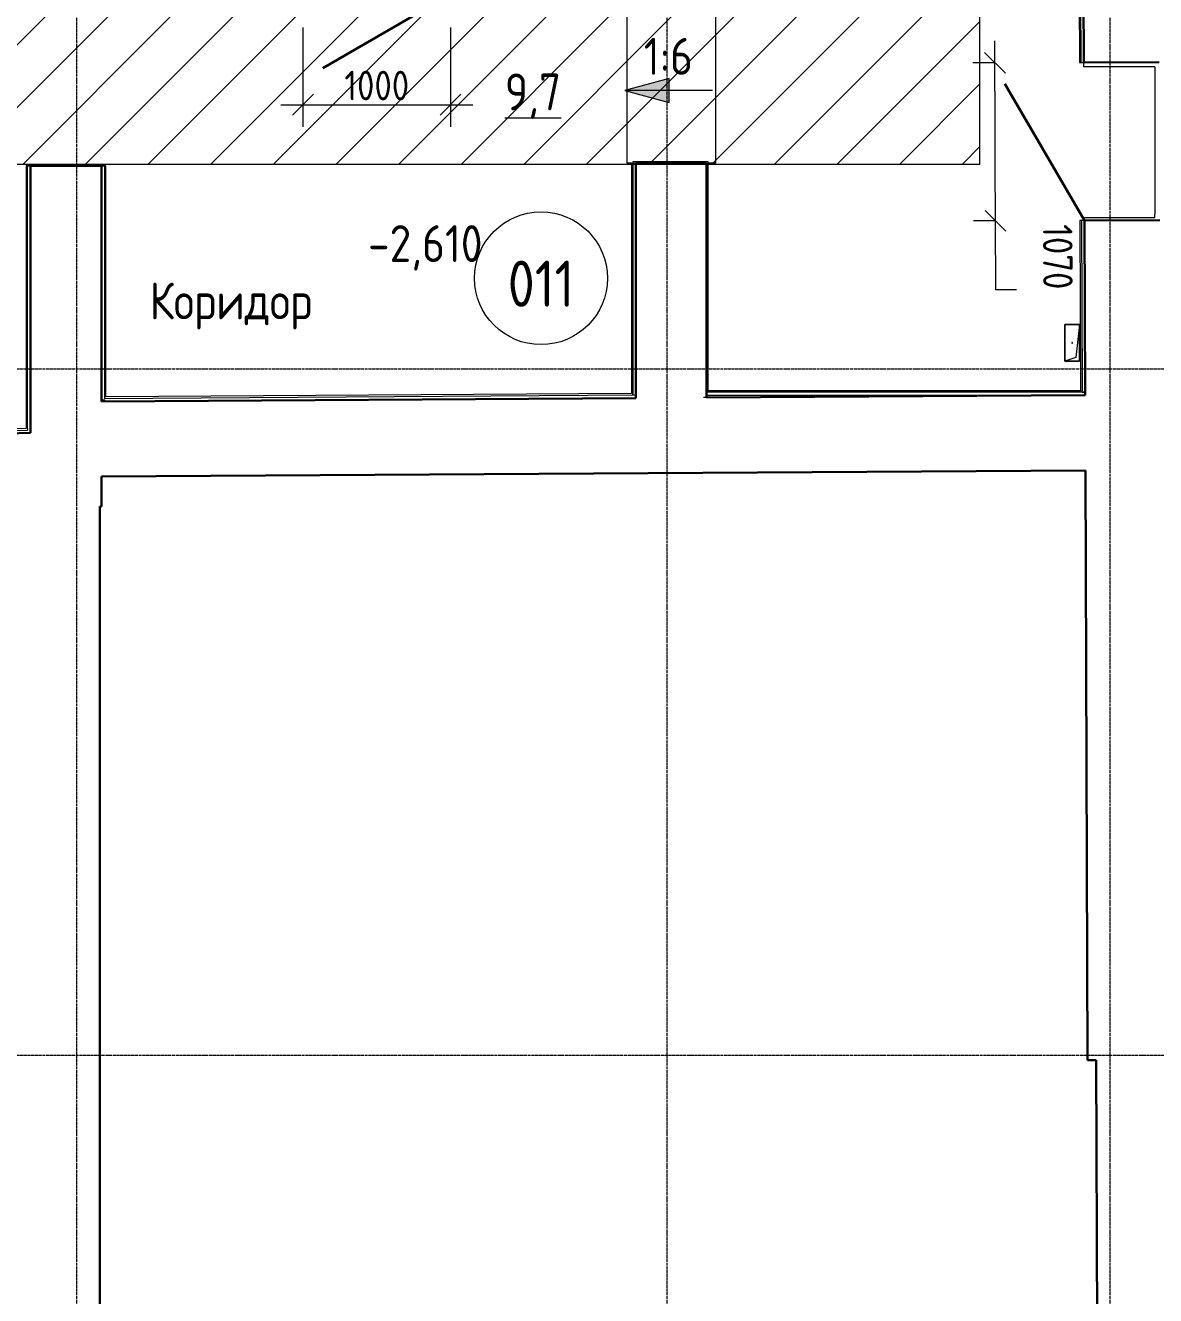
# Model space of a CAD drawing. Header units: millimetres. Extents: x 504091 to 2165846, y 135022 to 442887.
# Drawn here: x 1645323 to 1652980, y 314738 to 323345 of the extents above; entities that cross this region are included whole.
import ezdxf

# ---------------------------------------------------------------- set-up
doc = ezdxf.new("R2010")
doc.units = ezdxf.units.MM
doc.linetypes.add('ADSK_Линия сетки', pattern=[25, 20, -2.5, 0, -2.5])
doc.linetypes.add('осеваяX2', pattern=[4, 2.5, -0.5, 0.5, -0.5])
doc.layers.get('Defpoints').update_dxf_attribs({"color": 255})
for name, color, linetype, lineweight in [('Аннотация', 7, 'Continuous', 9), ('Двери', 7, 'Continuous', 20), ('Марки помещений', 7, 'Continuous', 20), ('Обобщенные модели', 7, 'Continuous', 18), ('Оси', 165, 'осеваяX2', 13), ('отметки', 7, 'Continuous', 20), ('Пандусы', 7, 'Continuous', 18), ('Перекрытие', 7, 'Continuous', 18), ('размеры', 7, 'Continuous', 9), ('Стены внутренние', 7, 'Continuous', 18), ('Стены несущие', 7, 'Continuous', 30), ('Стены отделка', 7, 'Continuous', 30), ('Стены штриховка', 7, 'Continuous', 18), ('Узлы', 7, 'Continuous', 18)]:
    doc.layers.add(name, color=color, linetype=linetype, lineweight=lineweight)
doc.layers.add('Линии', color=7, linetype='Continuous', lineweight=9, true_color=0x00a600)
doc.layers.add('Штриховка', color=252, linetype='Continuous')
doc.styles.add('GOST Common', font='GOST_Common.ttf', dxfattribs={"width": 0.9, "height": 350})
doc.styles.add('GOST Common_1', font='GOST_Common.ttf', dxfattribs={"width": 0.9, "height": 250})
doc.styles.add('GOST Common_2', font='GOST_Common.ttf', dxfattribs={"width": 0.9, "height": 200})
doc.styles.add('GOST Common_4', font='GOST_Common.ttf', dxfattribs={"width": 0.9, "height": 200})
doc.dimstyles.new('ADSK_Основной_2_мм', dxfattribs={"dimscale": 304.8, "dimtxt": 201.142999, "dimasz": 0.463911, "dimexe": 0.492126, "dimexo": 0.492126, "dimgap": 0.098425, "dimtad": 1, "dimrnd": 0.01, "dimdsep": 46, "dimtxsty": 'GOST Common_4', "dimblk1": 'OBLIQUE', "dimblk2": 'OBLIQUE', "dimsah": 1, "dimcen": 0.09, "dimdle": 0.492126, "dimazin": 2, "dimtfac": 1, "dimtdec": 4, "dimtix": 1, "dimtmove": 0, "dimatfit": 3, "dimfxl": 0, "dimtvp": 1, "dimtolj": 1, "dimtzin": 0, "dimlwd": 20, "dimlwe": 20, "dimarcsym": 0})
doc.dimstyles.new('ADSK_Основной_2_мм_1', dxfattribs={"dimscale": 304.8, "dimtxt": 201.142999, "dimasz": 0.463911, "dimexe": 0.492126, "dimexo": 0.492126, "dimgap": 0.098425, "dimtad": 1, "dimrnd": 0.01, "dimdsep": 46, "dimtxsty": 'GOST Common_4', "dimblk1": 'OBLIQUE', "dimblk2": 'OBLIQUE', "dimsah": 1, "dimcen": 0.09, "dimdle": 0.492126, "dimazin": 2, "dimtfac": 1, "dimtdec": 4, "dimtix": 1, "dimtmove": 1, "dimatfit": 3, "dimfxl": 0, "dimtvp": 1, "dimtolj": 1, "dimtzin": 0, "dimlwd": 20, "dimlwe": 20, "dimarcsym": 0})

# ---------------------------------------------------------------- blocks, each defined once
blk = doc.blocks.new('AC_Дверь_Однопольная_Стальная - 850х1850Н нов Д9п EI30-6474928-План подвала')
at = {"layer": 'Двери', "lineweight": 30}
blk.add_line((-500, 60), (366, 560), dxfattribs=at)
blk = doc.blocks.new('AC_Дверь_Однопольная_Стальная - 1040х1980Н нов Д10п металлическая-3159623-План подвала')
at = {"layer": 'Двери', "lineweight": 30}
blk.add_line((-535, 255), (391.6, 790), dxfattribs=at)
blk = doc.blocks.new('GM_Отверстие прямоугольное _в плите_ - Отверстие-3906246-План подвала')
at = {"layer": 'Обобщенные модели'}
for p, q in [((-50, -125), (-50, 125)), ((-50, 125), (50, 125)), ((50, 125), (-50, 125)), ((-50, 125), (-50, -125)), ((-50, -125), (-25, 100)), ((-25, 100), (50, 125)), ((50, 125), (50, -125)), ((50, -125), (50, 125)), ((50, -125), (-50, -125)), ((-50, -125), (50, -125))]:
    blk.add_line(p, q, dxfattribs=at)
for start, end in [(360, 180), (180, 360), (60, 165), (300, 360), (195, 270)]:
    blk.add_arc((0, 0), 2.5, start, end, dxfattribs=at)
blk = doc.blocks.new('_Oblique')
at = {"color": 0, "linetype": 'ByBlock', "lineweight": -2}
blk.add_line((-0.5, -0.5), (0.5, 0.5), dxfattribs=at)
blk = doc.blocks.new('*D4350')
at = {"layer": 'Defpoints', "color": 0, "lineweight": 20, "transparency": 16777216}
for p in [(1645358.2, 323468.8), (1644894, 322393.8), (1645358.2, 322393.8)]:
    blk.add_point(p, dxfattribs=at)
at = {"layer": 'размеры', "color": 0, "lineweight": 20, "transparency": 16777216}
for p, q in [((1644894, 323618.8), (1644894, 322243.8)), ((1645208.2, 323468.8), (1644744, 323468.8)), ((1645208.2, 322393.8), (1644744, 322393.8))]:
    blk.add_line(p, q, dxfattribs=at)
at = {"layer": 'размеры', "color": 0, "lineweight": 20, "transparency": 16777216, "xscale": 141.4, "yscale": 141.4, "zscale": 141.4}
for p, rotation in [((1644894, 323468.8), 90), ((1644894, 322393.8), 270)]:
    blk.add_blockref('_Oblique', p, dxfattribs=dict(at, rotation=rotation))
at = {"layer": 'размеры', "color": 0, "lineweight": 20, "transparency": 16777216, "insert": (1644764, 322931.3), "char_height": 200, "width": 560.473, "attachment_point": 5, "rotation": 90, "style": 'GOST Common_4'}
blk.add_mtext('\\A1;1075', dxfattribs=at)
blk = doc.blocks.new('*D4351')
at = {"layer": 'Defpoints', "color": 0, "lineweight": 20, "transparency": 16777216}
for p in [(1647203.6, 323481.5), (1648203.6, 323481.5), (1648203.6, 322807.9)]:
    blk.add_point(p, dxfattribs=at)
at = {"layer": 'размеры', "color": 0, "lineweight": 20, "transparency": 16777216}
for p, q in [((1647203.6, 323331.5), (1647203.6, 322657.9)), ((1648203.6, 323331.5), (1648203.6, 322657.9)), ((1647053.6, 322807.9), (1648353.6, 322807.9))]:
    blk.add_line(p, q, dxfattribs=at)
at = {"layer": 'размеры', "color": 0, "lineweight": 20, "transparency": 16777216, "xscale": 141.4, "yscale": 141.4, "zscale": 141.4, "rotation": 180}
blk.add_blockref('_Oblique', (1647203.6, 322807.9), dxfattribs=at)
at = {"layer": 'размеры', "color": 0, "lineweight": 20, "transparency": 16777216, "xscale": 141.4, "yscale": 141.4, "zscale": 141.4}
blk.add_blockref('_Oblique', (1648203.6, 322807.9), dxfattribs=at)
at = {"layer": 'размеры', "color": 0, "lineweight": 20, "transparency": 16777216, "insert": (1647703.6, 322937.9), "char_height": 200, "width": 560.473, "attachment_point": 5, "style": 'GOST Common_4'}
blk.add_mtext('\\A1;1000', dxfattribs=at)
blk = doc.blocks.new('*D4352')
at = {"layer": 'Defpoints', "color": 0, "lineweight": 20, "transparency": 16777216}
for p in [(1651891.6, 323091.5), (1652037.6, 323092.1), (1652041.5, 322022.1)]:
    blk.add_point(p, dxfattribs=at)
at = {"layer": 'размеры', "color": 0, "lineweight": 20, "transparency": 16777216}
for p, q in [((1651896.1, 321871.5), (1651891.1, 323241.5)), ((1651887.6, 323091.5), (1651741.6, 323091)), ((1651891.5, 322021.5), (1651745.5, 322021)), ((1651897.2, 321554.4), (1651895.5, 322021.5)), ((1652038.6, 321554.4), (1651897.2, 321554.4))]:
    blk.add_line(p, q, dxfattribs=at)
at = {"layer": 'размеры', "color": 0, "lineweight": 20, "transparency": 16777216, "xscale": 141.4, "yscale": 141.4, "zscale": 141.4}
for p, rotation in [((1651891.6, 323091.5), 90.20868367133178), ((1651895.5, 322021.5), 270.2086836713318)]:
    blk.add_blockref('_Oblique', p, dxfattribs=dict(at, rotation=rotation))
at = {"layer": 'размеры', "color": 0, "lineweight": 20, "transparency": 16777216, "insert": (1652416.9, 321998.5), "char_height": 200, "width": 560.473, "attachment_point": 1, "rotation": 270.20868, "line_spacing_factor": 1.022761, "style": 'GOST Common_4'}
blk.add_mtext('\\A1;1070', dxfattribs=at)
blk = doc.blocks.new('оси')
at = {"layer": 'Оси', "linetype": 'ADSK_Линия сетки'}
for p, q in [((52350, -2196.5), (52350, 46378)), ((55350, -2196.5), (55350, 46378)), ((48350, -2196.5), (48350, 23921.3)), ((-3614.3, 15100), (62615.4, 15100)), ((-3614.3, 10450), (62615.4, 10450))]:
    blk.add_line(p, q, dxfattribs=at)

msp = doc.modelspace()

# ---------------------------------------------------------------- hatches: boundary and pattern name
at = {"layer": 'размеры'}
msp.add_hatch(color=256, dxfattribs=at).paths.add_polyline_path([(1649385.2327, 322904.3026), (1649685.2327, 322823.9179), (1649685.2327, 322984.6874)])
at = {"layer": 'Узлы', "lineweight": 9}
h = msp.add_hatch(dxfattribs=at)
h.set_pattern_fill('FP_8', color=252, style=0, pattern_type=2)
h.set_pattern_definition([(45, (1603821.75, 308073.24), (-212.132, 212.132), [])])
h.paths.add_polyline_path([(1641088.0626, 322405.7537), (1651789.5906, 322405.7537), (1651789.5906, 343045.1877), (1650789.5906, 343045.1877), (1650789.5906, 323405.7537), (1641544.5966, 323405.7537), (1641544.5966, 328205.7537), (1640544.5966, 328205.7537), (1640544.5966, 322405.7537), (1640578.3503, 322405.7537)])

# ---------------------------------------------------------------- linework, layer by layer
at = {"layer": 'Линии', "color": 7}
for p, q in [((1651789.5906, 322405.7537), (1651789.5906, 343045.1877)), ((1640544.5966, 322405.7537), (1645718.9232, 322405.7537)), ((1645718.9232, 322405.7537), (1651789.5906, 322405.7537))]:
    msp.add_line(p, q, dxfattribs=at)
msp.add_circle((1648816.6424, 321632.0406), 450, dxfattribs=at)
at = {"layer": 'Пандусы'}
for p, q in [((1649398.6084, 323421.5363), (1649398.6084, 322411.5363)), ((1649998.6084, 323421.5363), (1649998.6084, 322411.5363)), ((1649428.6084, 322411.5363), (1649398.6084, 322411.5363)), ((1649998.6084, 322411.5363), (1649948.6084, 322411.5363))]:
    msp.add_line(p, q, dxfattribs=at)
at = {"layer": 'Перекрытие'}
for p, q in [((1652494.1121, 323063.7228), (1652494.0028, 323093.7226)), ((1652974.1121, 323063.7228), (1652494.1121, 323063.7228)), ((1649428.6084, 322411.5363), (1649398.6084, 322411.5363)), ((1652497.8271, 322043.7228), (1652974.1121, 322043.7228)), ((1652974.1121, 322043.7228), (1652974.1121, 322065.4644)), ((1645838.1562, 320797.7998), (1645858.1562, 320797.9344))]:
    msp.add_line(p, q, dxfattribs=at)
at = {"layer": 'размеры'}
for p, q in [((1649685.2327, 322984.6874), (1649385.2327, 322904.3026)), ((1649685.2327, 322823.9179), (1649685.2327, 322984.6874)), ((1649385.2327, 322904.3026), (1649685.2327, 322823.9179))]:
    msp.add_line(p, q, dxfattribs=at)
at = {"layer": 'размеры', "lineweight": 20}
msp.add_line((1649977.508, 322904.3026), (1649385.2327, 322904.3026), dxfattribs=at)
at = {"layer": 'Стены внутренние'}
msp.add_line((1652974.1121, 323063.7228), (1652974.1121, 322065.4644), dxfattribs=at)
at = {"layer": 'Стены несущие'}
for p, q in [((1652475.9606, 328047.333), (1652494.0028, 323093.7226)), ((1652494.0028, 323093.7226), (1653003.9994, 323095.5801)), ((1645358.1562, 322393.8327), (1645358.1562, 320583.7334)), ((1645838.1562, 322393.8327), (1645358.1562, 322393.8327)), ((1645838.1562, 320797.6953), (1645838.1562, 322393.8327)), ((1649458.6084, 322411.5363), (1649458.6084, 320820.5026)), ((1649938.6084, 322411.5363), (1649458.6084, 322411.5363)), ((1649938.6084, 322411.5363), (1649938.6084, 320823.5264)), ((1653007.8966, 322025.5872), (1652497.9, 322023.7297)), ((1652502.2126, 320839.6761), (1652497.9, 322023.7297)), ((1649458.6084, 320820.5026), (1645838.1562, 320797.6953)), ((1652502.2126, 320839.6761), (1649938.6084, 320823.5264)), ((1645358.1562, 320583.7334), (1643854.9395, 320543.572)), ((1645838.1562, 320287.6851), (1652504.0701, 320329.6776)), ((1645838.1562, 320086.3756), (1645838.1562, 320287.6851)), ((1652504.0701, 320329.6776), (1652518.6282, 316332.6659)), ((1645828.4874, 320086.1173), (1645838.1562, 320086.3756)), ((1645828.4874, 308457.201), (1645828.4874, 320086.1173)), ((1652518.6282, 316332.6659), (1652577.9846, 316332.6659)), ((1652577.9846, 316332.6659), (1652602.1177, 308409.7709))]:
    msp.add_line(p, q, dxfattribs=at)
at = {"layer": 'Стены отделка', "lineweight": 9}
for p, q in [((1652461.9286, 323663.1521), (1652464.003, 323093.6133)), ((1652464.003, 323093.6133), (1652494.0028, 323093.7226)), ((1649948.6084, 322421.5363), (1649438.6084, 322421.5363)), ((1649438.6084, 322421.5363), (1649438.6084, 322411.5363)), ((1649948.6084, 320869.6761), (1649948.6084, 322421.5363)), ((1645358.1562, 322394.0818), (1645328.1562, 322394.0818)), ((1645328.1562, 322394.0818), (1645328.1562, 320612.9426)), ((1645858.1562, 322403.8327), (1645338.1562, 322403.8327)), ((1645338.1562, 322403.8327), (1645338.1562, 322394.0818)), ((1645338.1562, 322393.8327), (1645858.1562, 322393.8327)), ((1645358.1562, 322393.8327), (1645358.1562, 322394.0818)), ((1645838.1562, 322394.0818), (1645838.1562, 322393.8327)), ((1645868.1562, 322394.0818), (1645838.1562, 322394.0818)), ((1645858.1562, 322394.0818), (1645858.1562, 322403.8327)), ((1645868.1562, 320828.0024), (1645868.1562, 322394.0818)), ((1649428.6084, 322411.5363), (1649428.6084, 320851.9712)), ((1649428.6084, 322411.5363), (1649458.6084, 322411.5363)), ((1649936.7544, 320825.2567), (1649936.7544, 322411.5363)), ((1652497.9, 322023.7297), (1652467.9002, 322023.6204)), ((1652467.9002, 322023.6204), (1652472.1031, 320869.6761)), ((1652472.1031, 320869.6761), (1649948.6084, 320869.6761)), ((1652482.1396, 320859.6761), (1652482.1032, 320869.6761)), ((1645838.1562, 320807.8673), (1645858.1562, 320807.8673)), ((1645858.1562, 320817.9349), (1649458.6084, 320842.1729)), ((1645858.1562, 320797.9344), (1649458.6084, 320822.1724)), ((1645858.1562, 320807.8673), (1645858.1562, 320797.9344)), ((1649428.6084, 320851.9712), (1645868.1562, 320828.0024)), ((1649438.6084, 320842.0383), (1649438.6084, 320852.0385)), ((1649438.6084, 320842.1729), (1649458.6084, 320842.1729)), ((1649916.7544, 320825.2567), (1649936.7544, 320825.2567)), ((1652502.2126, 320859.6761), (1649936.7544, 320859.6761)), ((1649936.7544, 320839.6761), (1652502.2126, 320839.6761)), ((1652482.1396, 320859.6763), (1652502.1395, 320859.7491)), ((1652502.2126, 320839.6761), (1652502.2126, 320859.6761)), ((1645328.1562, 320612.9426), (1643882.3046, 320574.3138)), ((1645338.1562, 320613.2098), (1645338.1562, 320603.2062)), ((1645338.1562, 320583.7334), (1645358.1562, 320583.7334)), ((1645338.1562, 320583.1991), (1645338.1562, 320583.7334))]:
    msp.add_line(p, q, dxfattribs=at)
at = {"layer": 'Стены штриховка'}
for p, q in [((1652471.9285, 323663.1885), (1652474.0029, 323093.6497)), ((1645338.1562, 320613.2098), (1645338.1562, 322394.0818)), ((1645858.1562, 322394.0818), (1645858.1562, 320817.9349)), ((1649438.6084, 322411.5363), (1649438.6084, 320852.0385)), ((1652477.9001, 322023.6568), (1652482.1032, 320869.6761)), ((1643872.3046, 320564.0431), (1645338.1562, 320603.2062))]:
    msp.add_line(p, q, dxfattribs=at)

# ---------------------------------------------------------------- block references
at = {"layer": 'Двери', "color": 8, "true_color": 0x7f7f7f}
for name, p, rotation in [('AC_Дверь_Однопольная_Стальная - 850х1850Н нов Д9п EI30-6474928-План подвала', (1647703.6084, 323616.5598), 180), ('AC_Дверь_Однопольная_Стальная - 1040х1980Н нов Д10п металлическая-3159623-План подвала', (1652750.9497, 322559.6549), 90.2086836735519)]:
    msp.add_blockref(name, p, dxfattribs=dict(at, rotation=rotation))
at = {"layer": 'Обобщенные модели', "rotation": 180}
msp.add_blockref('GM_Отверстие прямоугольное _в плите_ - Отверстие-3906246-План подвала', (1652414.2394, 321194.6761), dxfattribs=at)
at = {"layer": 'Штриховка'}
msp.add_blockref('оси', (1597321.3197, 305918.2371), dxfattribs=at)

# ---------------------------------------------------------------- texts
at = {"layer": 'Аннотация', "lineweight": 9, "insert": (1648816.6424, 321595.0925), "char_height": 312.5, "width": 520.211119, "attachment_point": 5, "line_spacing_factor": 1.022766, "style": 'GOST Common'}
msp.add_mtext('011', dxfattribs=at)
at = {"layer": 'Марки помещений', "lineweight": 9, "char_height": 250, "attachment_point": 5, "line_spacing_factor": 1.022766, "style": 'GOST Common_2'}
for s, insert, width in [('\\pt450,900,1350,1800,2250,2700,3150,3600,4050,4500,4950,5400,5850,6300,6750,7200,7650,8100,8550,9000,9450,9900,10350,10800,11250,11700,12150,12600,13050,13500,13950,14400;{\\L9,7}', (1648762.1173, 322865.4181), 405), ('\\pt450,900,1350,1800,2250,2700,3150,3600,4050,4500,4950,5400,5850,6300,6750,7200,7650,8100,8550,9000,9450,9900,10350,10800,11250,11700,12150,12600,13050,13500,13950,14400;Коридор', (1646715.3364, 321444.6766), 1149.3)]:
    msp.add_mtext(s, dxfattribs=dict(at, insert=insert, width=width))
at = {"layer": 'отметки', "lineweight": 20, "insert": (1647644.3857, 321991.8674), "char_height": 250, "width": 977.532294, "attachment_point": 1, "line_spacing_factor": 1.022761, "style": 'GOST Common_1'}
msp.add_mtext('-2,610', dxfattribs=at)
at = {"layer": 'размеры', "lineweight": 20, "insert": (1649512.917, 323261.0097), "char_height": 250, "width": 404.288048, "attachment_point": 1, "line_spacing_factor": 1.022761, "style": 'GOST Common_1'}
msp.add_mtext('1:6', dxfattribs=at)

# ---------------------------------------------------------------- dimensions: what is measured, and where the dimension line sits
at = {"layer": 'размеры', "lineweight": 20}
dim = msp.add_linear_dim(base=(1644893.995, 322393.8327), p1=(1645358.1562, 323468.8327), p2=(1645358.1562, 322393.8327), angle=90, dimstyle='ADSK_Основной_2_мм', override={"dimpost": '<>', "dimfxl": 1075}, dxfattribs=at)
dim.commit()
dim.dimension.update_dxf_attribs({"geometry": '*D4350', "text_midpoint": (1644763.995, 322931.3327)})
dim = msp.add_linear_dim(base=(1648203.6084, 322807.9357), p1=(1647203.6084, 323481.4566), p2=(1648203.6084, 323481.4566), dimstyle='ADSK_Основной_2_мм', override={"dimpost": '<>', "dimfxl": 1000}, dxfattribs=at)
dim.commit()
dim.dimension.update_dxf_attribs({"geometry": '*D4351', "text_midpoint": (1647703.6084, 322937.9357)})
dim = msp.add_linear_dim(base=(1651891.6121, 323091.5285), p1=(1652041.5317, 322022.0675), p2=(1652037.6345, 323092.0604), angle=270.20868367, dimstyle='ADSK_Основной_2_мм_1', override={"dimpost": '<>', "dimfxl": 1070}, dxfattribs=at)
dim.commit()
dim.dimension.update_dxf_attribs({"geometry": '*D4352', "text_midpoint": (1652055.2439, 321554.445), "dimtype": 160, "text_rotation": 270.20868367})

doc.saveas('drawing.dxf')
